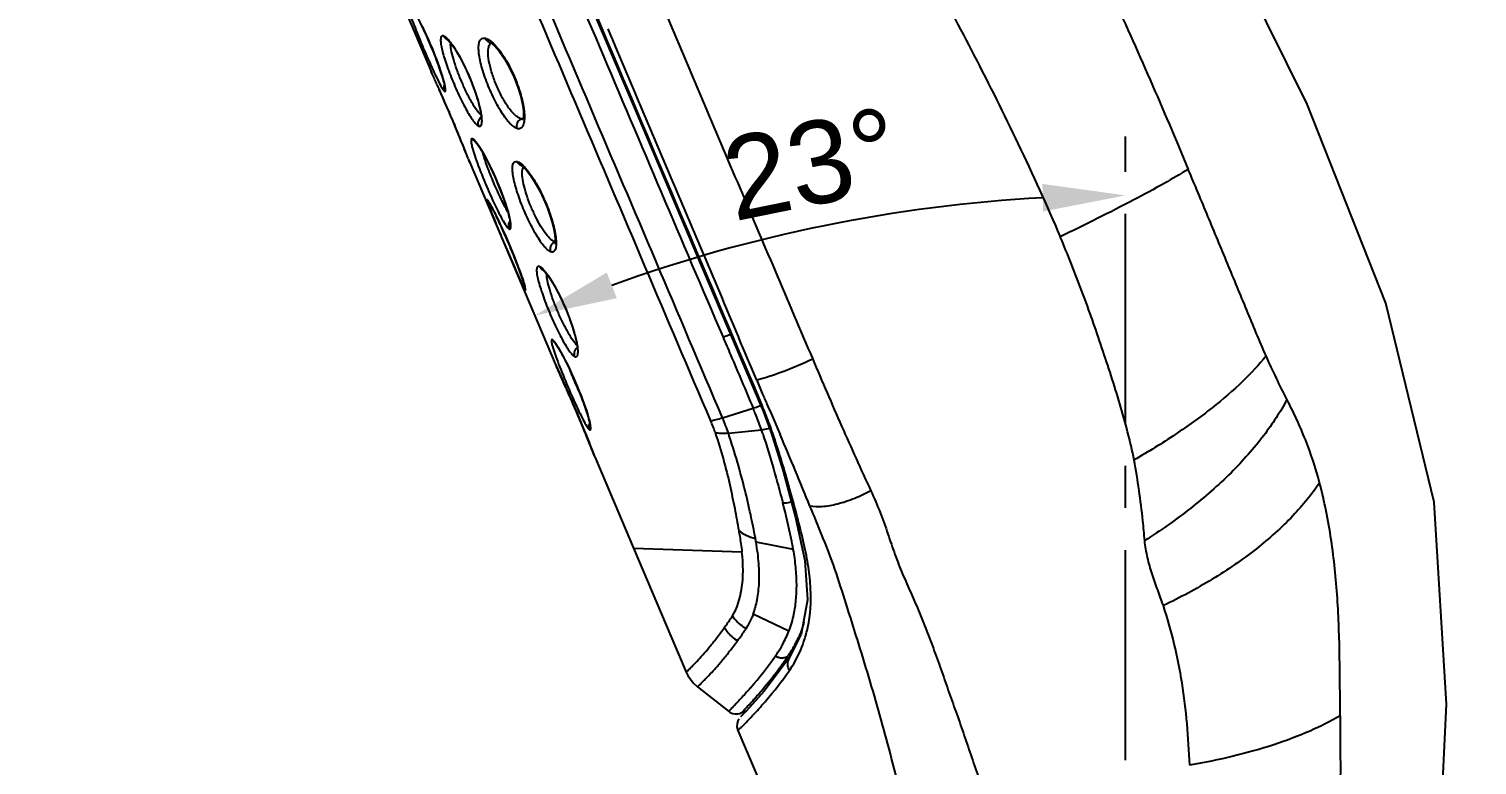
# Model space of a CAD drawing. Header units: millimetres. Extents: x 3631 to 3841, y 294 to 591.
# Drawn here: x 3674.02 to 3717.78, y 471.29 to 493.54 of the extents above; entities that cross this region are included whole.
import ezdxf

# ---------------------------------------------------------------- set-up
doc = ezdxf.new("R2010")
doc.units = ezdxf.units.MM
doc.header["$LTSCALE"] = 0.1
doc.linetypes.add('CENTERX2', pattern=[101.6, 63.5, -12.7, 12.7, -12.7])
doc.layers.add('CENTER', color=1, linetype='CENTERX2')
doc.layers.add('DIM', color=3, linetype='Continuous')
doc.styles.get("Standard").update_dxf_attribs({"font": 'arial.ttf'})
doc.dimstyles.new('ISO-25', dxfattribs={"dimtxt": 2.5, "dimasz": 2.5, "dimexe": 1.25, "dimexo": 0.625, "dimtad": 1, "dimlfac": 1.333333, "dimtxsty": 'Standard', "dimcen": 2.5, "dimadec": 0, "dimazin": 0, "dimtfac": 1, "dimtmove": 0, "dimatfit": 3, "dimfxl": 0, "dimarcsym": 0})

# ---------------------------------------------------------------- blocks, each defined once
blk = doc.blocks.new('*D76')
at = {"layer": 'Defpoints', "color": 0}
for p in [(3674.018, 520.889), (3707.156, 490.294), (3701.06, 488.102), (3692.287, 477.853), (3707.156, 369.842)]:
    blk.add_point(p, dxfattribs=at)
at = {"layer": 'DIM', "color": 0, "lineweight": -2}
blk.add_arc((3707.156, 442.825), 45.686, 93.1357, 109.8649, dxfattribs=at)
at = {"layer": 'DIM', "color": 0}
for points in [[(3704.645, 488.859), (3704.668, 488.026), (3707.156, 488.511)], [(3691.784, 485.404), (3691.479, 486.18), (3689.304, 484.879)]]:
    blk.add_solid(points, dxfattribs=at)
at = {"layer": 'DIM', "color": 0, "insert": (3697.668, 489.458), "char_height": 2.5, "attachment_point": 5, "rotation": 11.5003}
blk.add_mtext('23°', dxfattribs=at)

msp = doc.modelspace()

# ---------------------------------------------------------------- linework, layer by layer
at = {"color": 7, "linetype": 'Continuous'}
for p, q in [((3685.0473, 494.9058), (3686.172, 492.2555)), ((3686.6703, 493.209), (3686.6687, 493.2098)), ((3686.1925, 492.9729), (3686.1879, 492.9841)), ((3686.1721, 492.2557), (3686.1852, 492.227)), ((3686.2046, 492.1847), (3686.1721, 492.2557)), ((3686.4132, 491.7238), (3686.4213, 491.7056)), ((3686.5499, 491.4147), (3686.5679, 491.3734)), ((3686.7065, 491.0528), (3686.7183, 491.0254)), ((3686.8603, 490.69), (3686.8866, 490.6271)), ((3687.0111, 490.326), (3687.0172, 490.311)), ((3687.5229, 490.1153), (3687.5214, 490.1163)), ((3687.3027, 489.5971), (3687.3305, 489.5261)), ((3687.3315, 489.5236), (3687.32, 489.5531)), ((3687.3305, 489.5261), (3687.3315, 489.5236)), ((3687.3313, 489.5237), (3689.954, 483.3449)), ((3688.9103, 489.4009), (3688.9094, 489.4013)), ((3687.9149, 488.3096), (3687.8855, 488.36)), ((3687.9149, 488.3096), (3687.9149, 488.3096)), ((3687.9149, 488.3096), (3687.915, 488.3094)), ((3687.9325, 488.2828), (3687.9487, 488.2558)), ((3689.5631, 486.242), (3689.5616, 486.2428)), ((3694.3357, 486.3902), (3696.1473, 482.1285)), ((3689.8532, 484.139), (3689.8552, 484.1372)), ((3689.9112, 484.0556), (3689.9113, 484.0553)), ((3689.9113, 484.0556), (3689.9113, 484.0556)), ((3689.9542, 483.3449), (3689.9574, 483.3375)), ((3689.9867, 483.274), (3689.9542, 483.3449)), ((3689.9574, 483.3375), (3690.0497, 483.1359)), ((3690.0397, 483.1581), (3690.1496, 482.9154)), ((3690.5441, 482.0145), (3690.709, 481.622)), ((3694.9803, 481.7841), (3695.9011, 482.0774)), ((3696.1462, 482.1278), (3696.212, 481.9703)), ((3696.1473, 482.1285), (3696.1473, 482.1284)), ((3696.1792, 482.1416), (3696.1869, 482.1235)), ((3696.212, 481.9703), (3696.3728, 481.5524)), ((3690.6902, 481.6676), (3690.8257, 481.3389)), ((3690.7687, 481.4766), (3690.8413, 481.3001)), ((3690.9523, 481.435), (3690.9503, 481.4369)), ((3695.1572, 481.3223), (3696.1516, 481.4261)), ((3696.3728, 481.5524), (3696.4345, 481.3767)), ((3696.5665, 481.6373), (3696.6414, 481.4639)), ((3696.6414, 481.4639), (3696.7201, 481.2807)), ((3690.8257, 481.3389), (3690.9534, 481.0215)), ((3690.9575, 481.0122), (3690.9383, 481.0603)), ((3690.9413, 481.0524), (3691.0395, 480.8041)), ((3696.4347, 481.3764), (3696.4346, 481.3767)), ((3691.0309, 480.8263), (3691.1122, 480.6184)), ((3691.0739, 480.7166), (3691.0763, 480.7107)), ((3691.087, 480.6832), (3691.0763, 480.7107)), ((3691.1033, 480.6416), (3691.087, 480.6832)), ((3691.1145, 480.6127), (3691.1033, 480.6416)), ((3691.1152, 480.6111), (3691.1145, 480.6127)), ((3691.115, 480.6111), (3692.2867, 477.8526)), ((3697.1187, 477.8127), (3695.993, 478.0334)), ((3697.9713, 478.2707), (3697.9642, 478.2885)), ((3692.2867, 477.8526), (3695.565, 477.7393)), ((3697.5483, 476.2819), (3697.3586, 475.247)), ((3696.987, 475.3402), (3695.9054, 475.8523)), ((3697.3586, 475.247), (3696.9958, 474.5293)), ((3697.3026, 475.1363), (3697.2688, 475.1159)), ((3696.9966, 474.5304), (3696.2338, 473.5243)), ((3696.942, 474.5666), (3696.9427, 474.5677)), ((3696.9427, 474.5677), (3696.9509, 474.5795)), ((3697.0732, 474.6824), (3696.9886, 474.6347)), ((3696.9966, 474.5304), (3696.9958, 474.5293)), ((3694.2219, 473.6553), (3695.1585, 472.9162)), ((3696.2338, 473.5243), (3695.6996, 472.9262)), ((3695.8265, 473.6293), (3695.8152, 473.6163)), ((3695.9426, 473.2944), (3695.9545, 473.3078)), ((3695.4752, 472.6905), (3695.4419, 472.6286)), ((3695.6996, 472.9262), (3695.5265, 472.7521)), ((3695.6885, 472.9212), (3695.5265, 472.7521)), ((3695.5371, 472.8654), (3695.6881, 473.0175)), ((3695.5375, 472.8656), (3695.7112, 472.9392)), ((3695.7006, 472.9347), (3695.6885, 472.9212))]:
    msp.add_line(p, q, dxfattribs=at)
for points in [[(3717.7805, 383.7876), (3717.0169, 396.4177), (3716.4136, 408.0085), (3716.0206, 418.5208), (3715.7988, 428.1466), (3715.7055, 437.0164), (3715.7305, 445.2463), (3715.879, 452.9351), (3716.1607, 460.1134), (3716.5556, 466.822), (3716.8609, 473.1337), (3716.4887, 479.2401), (3715.0274, 485.2587), (3712.6505, 491.2726), (3709.5892, 497.4546), (3705.9649, 503.9032), (3701.8774, 510.6636), (3697.3504, 517.8175), (3692.3451, 525.4645), (3686.9695, 533.4926)], [(3690.1855, 496.1645), (3692.3143, 491.1446), (3694.3357, 486.3902)], [(3685.9079, 493.6069), (3685.966, 493.4842), (3686.0238, 493.3585), (3686.0805, 493.2314), (3686.1357, 493.1042), (3686.1889, 492.9781), (3686.2396, 492.8541), (3686.2875, 492.7335), (3686.3321, 492.6173), (3686.3734, 492.5062), (3686.4113, 492.4009), (3686.4457, 492.3018), (3686.4766, 492.2096), (3686.5038, 492.1246), (3686.5272, 492.0475), (3686.5469, 491.9786), (3686.5628, 491.9186), (3686.575, 491.8678), (3686.5835, 491.8269), (3686.5885, 491.7971), (3686.5905, 491.7799), (3686.5906, 491.7783)], [(3686.6703, 493.209), (3686.6774, 493.2028), (3686.7279, 493.153), (3686.7973, 493.0687), (3686.8766, 492.9573), (3686.9608, 492.8248), (3687.0466, 492.6762), (3687.1311, 492.5171), (3687.2127, 492.3521), (3687.2899, 492.1845), (3687.3617, 492.0173), (3687.4273, 491.8528), (3687.486, 491.693), (3687.5374, 491.5406), (3687.5813, 491.3976), (3687.6176, 491.2659), (3687.6462, 491.1472), (3687.6672, 491.043), (3687.6808, 490.9551), (3687.6875, 490.8852), (3687.6886, 490.8347), (3687.6883, 490.8266)], [(3687.9568, 493.1275), (3687.9763, 493.1182), (3688.08, 493.0387), (3688.2278, 492.875), (3688.3894, 492.6435), (3688.5453, 492.3685), (3688.6839, 492.0741), (3688.797, 491.7805), (3688.8798, 491.5057), (3688.9329, 491.2649), (3688.9589, 491.0683), (3688.9626, 490.9233), (3688.9518, 490.8326), (3688.9485, 490.8192)], [(3687.5188, 490.118), (3687.5445, 490.0905), (3687.5908, 490.0309), (3687.6509, 489.9426), (3687.7209, 489.8294), (3687.7971, 489.6958), (3687.8762, 489.5472), (3687.9556, 489.3891), (3688.0336, 489.2253), (3688.1088, 489.0594), (3688.1801, 488.8939), (3688.2466, 488.7314), (3688.3075, 488.5739), (3688.3623, 488.4238), (3688.4108, 488.2827), (3688.4529, 488.152), (3688.4883, 488.0331), (3688.517, 487.9272), (3688.5388, 487.8356), (3688.5539, 487.7601), (3688.5625, 487.7017), (3688.5654, 487.6641), (3688.5655, 487.6594)], [(3688.9103, 489.4009), (3688.9486, 489.3752), (3689.0512, 489.2744), (3689.1827, 489.1061), (3689.3213, 488.8907), (3689.4528, 488.6518), (3689.5718, 488.4046), (3689.6756, 488.1583), (3689.7622, 487.9188), (3689.8305, 487.6936), (3689.8798, 487.4918), (3689.9102, 487.3216), (3689.9232, 487.189), (3689.9228, 487.0986), (3689.916, 487.0511), (3689.9147, 487.0465)], [(3687.915, 488.3094), (3687.9208, 488.301), (3687.9325, 488.2828)], [(3687.9487, 488.2558), (3687.9688, 488.2207), (3687.9924, 488.1779)], [(3687.9924, 488.1779), (3688.0194, 488.1276), (3688.0497, 488.0696), (3688.0834, 488.0037), (3688.1205, 487.9294), (3688.1612, 487.8462), (3688.2054, 487.7541), (3688.2526, 487.6537), (3688.3023, 487.5462), (3688.3537, 487.4329), (3688.4062, 487.3153), (3688.459, 487.195), (3688.5113, 487.0736), (3688.5624, 486.9529), (3688.6116, 486.8345), (3688.6583, 486.7199), (3688.7022, 486.6102), (3688.7432, 486.5057), (3688.7814, 486.4067), (3688.8167, 486.3134), (3688.8491, 486.2261), (3688.8786, 486.1449), (3688.9051, 486.0701), (3688.9288, 486.0017), (3688.9495, 485.9401), (3688.9673, 485.8854), (3688.9821, 485.8379)], [(3689.5631, 486.242), (3689.5689, 486.2366), (3689.616, 486.19), (3689.6812, 486.1108), (3689.7561, 486.0061), (3689.8364, 485.8812), (3689.9187, 485.7407), (3690.0007, 485.5895), (3690.0804, 485.4319), (3690.1566, 485.2711), (3690.2283, 485.1098), (3690.2946, 484.9504), (3690.355, 484.7945), (3690.4088, 484.6443), (3690.4557, 484.502), (3690.4957, 484.3692), (3690.5287, 484.2475), (3690.5545, 484.1385), (3690.5732, 484.0434), (3690.5851, 483.964), (3690.5908, 483.9015), (3690.5914, 483.8575), (3690.5911, 483.851)], [(3688.9821, 485.8379), (3688.9939, 485.7977), (3689.0028, 485.7654), (3689.0087, 485.7417), (3689.0117, 485.7278), (3689.0119, 485.7266)], [(3689.9113, 484.0553), (3689.9309, 484.0317), (3689.9626, 483.9877), (3690.0036, 483.925), (3690.0521, 483.8454), (3690.1065, 483.7506), (3690.1653, 483.6427), (3690.2269, 483.5243), (3690.2901, 483.3979), (3690.3538, 483.2659), (3690.417, 483.1302), (3690.4791, 482.9926), (3690.5392, 482.855), (3690.5967, 482.7188), (3690.651, 482.5855), (3690.7017, 482.4566), (3690.7483, 482.3332), (3690.7909, 482.2163), (3690.8293, 482.1064), (3690.8634, 482.0044), (3690.8931, 481.9108), (3690.9183, 481.8263), (3690.939, 481.7516), (3690.9551, 481.6874), (3690.9667, 481.6342), (3690.9741, 481.5931), (3690.9775, 481.566), (3690.9778, 481.5625)], [(3690.1354, 482.9471), (3690.2746, 482.6353), (3690.4162, 482.3118), (3690.5642, 481.9666)], [(3690.2572, 482.6749), (3690.3966, 482.3575), (3690.5441, 482.0145)], [(3696.4347, 481.3764), (3696.8137, 480.1731), (3697.1863, 478.7718), (3697.4694, 477.4767), (3697.5483, 476.2819)], [(3692.2867, 477.8526), (3693.4184, 475.1871), (3693.8786, 474.1026)], [(3693.8786, 474.1026), (3693.932, 473.9941), (3694.0899, 473.7771), (3694.2219, 473.6553)], [(3695.1585, 472.9162), (3695.2051, 472.885), (3695.2831, 472.8516), (3695.3634, 472.8367), (3695.4404, 472.8392), (3695.508, 472.8545), (3695.5374, 472.8655)], [(3695.4419, 472.6286), (3695.418, 472.5422), (3695.4155, 472.4445), (3695.4421, 472.3364)], [(3695.4421, 472.3365), (3696.7187, 469.3322), (3698.1457, 464.6052), (3698.3508, 459.7505), (3698.3986, 454.6645), (3698.3813, 449.0838), (3698.3215, 442.9413), (3698.2112, 436.1565), (3698.0374, 428.5584), (3697.7891, 419.9295), (3697.4422, 409.9441), (3696.9372, 398.0936), (3696.1435, 383.7858)]]:
    msp.add_lwpolyline(points, dxfattribs=at)
for centre, radius, start, end in [((3686.5, 493.1874), 0.1537, 63.51613, 67.1011), ((3640.3808, 471.1371), 50.4264, 24.47047, 24.67007), ((3642.7291, 472.2187), 47.841, 24.04171, 24.45639), ((3642.2834, 472.0187), 48.3296, 21.36062, 24.04298), ((3643.0893, 472.3821), 47.4453, 23.64995, 24.03401), ((3686.6792, 491.7752), 0.1535, 223.5371, 224.9973), ((3641.2571, 471.5921), 49.4406, 23.17987, 23.5846), ((3640.5439, 471.2748), 50.2211, 22.74269, 23.15825), ((3642.5926, 472.1388), 47.9977, 22.26677, 22.65565), ((3687.6678, 490.732), 0.1369, 241.85756, 245.7713), ((3641.6981, 471.775), 48.9633, 21.5524, 22.24503), ((3702.4541, 495.5185), 16.2674, 201.25184, 201.51285), ((3688.2369, 488.6707), 1.0311, 44.60075, 47.33045), ((3687.6957, 488.2127), 0.241, 36.15856, 38.03634), ((3688.726, 487.5868), 0.2208, 177.08685, 201.74261), ((3689.9643, 487.2618), 0.1676, 252.60488, 255.67749), ((3689.3931, 486.2212), 0.1533, 62.49259, 65.78863), ((3682.5889, 483.8199), 6.7058, 18.13785, 18.89878), ((3689.2058, 485.7966), 0.2409, 212.84908, 214.75205), ((3690.5729, 483.7619), 0.1342, 241.09575, 244.77251), ((3643.3842, 461.8364), 51.2969, 24.50648, 24.70287), ((3646.2594, 463.1627), 48.1305, 24.0039, 24.48961), ((3646.6643, 463.342), 47.6877, 23.8822, 24.00494), ((3735.1837, 499.3813), 42.4886, 202.78649, 203.37044), ((3647.6045, 463.7588), 46.6592, 23.6064, 23.88174), ((3646.2157, 463.1513), 48.1751, 23.42613, 23.60698), ((3646.1235, 463.1121), 48.2752, 23.14014, 23.42533), ((3830.4, 540.4004), 146.1646, 203.324974, 203.463441), ((3644.3401, 462.3493), 50.215, 22.97816, 23.14078), ((3644.9387, 462.6019), 49.5652, 22.69803, 22.97943), ((3687.8053, 478.5798), 8.819, 23.05586, 23.36935), ((3687.8568, 478.6016), 8.7631, 21.82904, 23.05717), ((3688.256, 478.7595), 8.3338, 18.66154, 21.84171), ((3685.2307, 477.4551), 11.9094, 21.70829, 23.07868), ((3685.5895, 477.5992), 11.5227, 20.30894, 21.70274), ((3646.341, 463.188), 48.0454, 22.52077, 22.69846), ((3649.8946, 464.6599), 44.199, 22.22745, 22.52279), ((3691.1547, 481.5177), 0.2199, 177.3383, 202.21459), ((3689.9449, 479.7196), 5.0782, 18.60074, 22.85837), ((3689.3265, 479.3538), 6.154, 18.65554, 23.26112), ((3683.3812, 476.9548), 13.5314, 18.72098, 19.298), ((3685.9958, 477.7484), 11.0899, 19.16406, 20.31448), ((3686.4509, 477.9077), 10.6077, 18.87728, 19.15793), ((3648.8089, 464.2163), 45.3719, 22.06793, 22.22732), ((3649.1201, 464.3416), 45.0364, 21.79135, 22.06898), ((3649.3332, 464.4332), 44.8045, 21.30294, 21.71741), ((3591.9472, 436.4184), 113.9736, 22.002394, 23.179927), ((3685.3157, 476.2139), 10.8308, 9.67194, 10.285), ((3694.0728, 476.5458), 3.5029, 341.49147, 344.63336), ((3693.8359, 476.2406), 3.8021, 341.81982, 348.10877), ((3694.018, 476.1819), 3.6107, 330.76275, 340.92536), ((3694.124, 476.5904), 3.4659, 334.51749, 334.95301), ((3693.9866, 476.1927), 3.644, 340.92516, 341.7954), ((3686.3367, 481.8086), 12.5282, 319.24173, 324.81722), ((3693.1788, 476.9866), 4.1571, 324.79972, 327.30559), ((3693.4968, 476.7796), 3.7776, 327.34324, 328.57072), ((3686.4414, 481.7867), 12.7433, 323.92327, 325.48767), ((3693.2658, 477.1066), 4.4683, 325.5586, 325.9906), ((3693.357, 477.0451), 4.3584, 325.99067, 326.42897), ((3693.8907, 476.2545), 3.7573, 325.84987, 330.74399), ((3686.4865, 481.7531), 12.6871, 320.14063, 323.9261), ((3686.4321, 481.6694), 12.973, 319.43732, 324.55024), ((3686.3062, 481.9041), 12.9222, 319.16727, 320.13909), ((3685.349, 482.7439), 14.1957, 318.09989, 318.26692), ((3685.8137, 482.3316), 13.5744, 318.33603, 319.16129), ((3686.1684, 481.8943), 13.3196, 318.37444, 318.85693), ((3686.2716, 481.8042), 13.1826, 318.85699, 319.44596), ((3685.339, 482.6464), 14.4392, 316.04285, 317.21849), ((3685.864, 482.1657), 13.7274, 317.20266, 318.37182), ((3687.9596, 480.1191), 10.7985, 315.36617, 315.66852), ((3687.1949, 480.8661), 11.8675, 315.66879, 316.01054)]:
    msp.add_arc(centre, radius, start, end, dxfattribs=at)
for points, knots in [([(3686.3644, 530.4483), (3687.408, 528.7891), (3689.4848, 525.4639), (3692.548, 520.444), (3695.5624, 515.3946), (3698.5133, 510.3079), (3701.4028, 505.1859), (3703.7102, 500.8619), (3705.461, 497.3541), (3706.7078, 494.6912), (3707.9051, 492.006), (3708.6788, 490.2049), (3709.0526, 489.2992)], [0, 0, 0, 0, 0.1250035, 0.2500071, 0.3750109, 0.5000146, 0.625018, 0.7500179, 0.8125154, 0.8750077, 0.9375109, 1, 1, 1, 1]), ([(3705.1897, 487.2619), (3704.7874, 488.2114), (3703.9483, 490.0482), (3702.6257, 492.7059), (3701.2763, 495.2296), (3699.9062, 497.6661), (3698.5388, 500.078), (3696.7122, 503.309), (3694.403, 507.3564), (3691.5853, 512.1973), (3687.7642, 518.5931), (3684.8452, 523.3496), (3682.9004, 526.5119)], [0, 0, 0, 0, 0.0684987, 0.1340865, 0.1971674, 0.2585739, 0.3197659, 0.3813341, 0.5051202, 0.6292944, 0.7533997, 1, 1, 1, 1]), ([(3694.9802, 481.7841), (3694.3081, 483.3588), (3692.9829, 486.4931), (3690.9883, 491.1724), (3689.0148, 495.8286), (3685.0698, 505.1261), (3681.7747, 512.8704), (3679.1494, 519.0712)], [0, 0, 0, 0, 0.1267933, 0.2520182, 0.3767146, 0.5013137, 1, 1, 1, 1]), ([(3680.0864, 519.3263), (3681.3251, 516.3996), (3683.8077, 510.5484), (3687.5381, 501.7746), (3690.6421, 494.461), (3693.121, 488.6087), (3694.3657, 485.6849), (3694.993, 484.2253)], [0, 0, 0, 0, 0.2500067, 0.5000139, 0.7500165, 0.8750216, 1, 1, 1, 1]), ([(3680.345, 519.4354), (3682.9763, 513.2188), (3688.2684, 500.7934), (3693.53, 488.3552), (3696.1792, 482.1416)], [0, 0, 0, 0, 0.4998469, 1, 1, 1, 1]), ([(3694.6241, 481.6922), (3693.9579, 483.2523), (3692.6418, 486.3685), (3690.6537, 491.0284), (3688.6817, 495.68), (3686.0523, 501.8768), (3682.7618, 509.6215), (3680.1312, 515.8187), (3678.8184, 518.9189)], [0, 0, 0, 0, 0.1258326, 0.2509286, 0.3758051, 0.5006033, 0.7502619, 1, 1, 1, 1]), ([(3685.486, 494.1193), (3685.5121, 494.0374), (3685.577, 493.8546), (3685.7369, 493.4396), (3685.9672, 492.8857), (3686.2043, 492.3475), (3686.3814, 491.9801), (3686.4593, 491.8325), (3686.4956, 491.7717)], [0, 0, 0, 0, 0.1008987, 0.2273973, 0.5216011, 0.8043759, 0.9169361, 1, 1, 1, 1]), ([(3686.1879, 492.9841), (3686.08, 493.2435), (3685.9177, 493.604), (3685.6972, 494.0277), (3685.5975, 494.1977), (3685.5514, 494.2665)], [0, 0, 0, 0, 0.5880193, 0.8266741, 1, 1, 1, 1]), ([(3693.1608, 494.2489), (3693.915, 492.4686), (3695.048, 489.7951), (3696.5653, 486.2336), (3697.3225, 484.4499), (3697.7045, 483.5608)], [0, 0, 0, 0, 0.4994445, 0.7500325, 1, 1, 1, 1]), ([(3686.556, 493.329), (3686.5464, 493.3328), (3686.5278, 493.3381), (3686.4882, 493.33), (3686.4665, 493.2871), (3686.4593, 493.2372), (3686.458, 493.1573), (3686.4751, 493.0311), (3686.5157, 492.8509), (3686.578, 492.6369), (3686.6589, 492.3965), (3686.7551, 492.1389), (3686.863, 491.8741), (3686.9784, 491.6122), (3687.0966, 491.3637), (3687.213, 491.1383), (3687.3237, 490.945), (3687.4248, 490.7903), (3687.5127, 490.6799), (3687.5721, 490.6247), (3687.6005, 490.6096)], [0, 0, 0, 0, 0.0101723, 0.0185046, 0.0373985, 0.0512655, 0.0687594, 0.1150133, 0.1758032, 0.2494137, 0.3331933, 0.4240107, 0.5186048, 0.613179, 0.7041265, 0.7880053, 0.8615184, 0.9221859, 0.9685466, 1, 1, 1, 1]), ([(3686.6687, 493.2098), (3686.6442, 493.222), (3686.6011, 493.255), (3686.5737, 493.3014), (3686.5647, 493.325)], [0, 0, 0, 0, 0.5204581, 1, 1, 1, 1]), ([(3686.6765, 493.2329), (3686.6575, 493.2529), (3686.6227, 493.2866), (3686.5833, 493.3155), (3686.5647, 493.325)], [0, 0, 0, 0, 0.5691437, 1, 1, 1, 1]), ([(3686.7324, 493.1696), (3686.7276, 493.1753), (3686.7095, 493.1969), (3686.6907, 493.2179), (3686.6765, 493.2329)], [0, 0, 0, 0, 0.2651102, 1, 1, 1, 1]), ([(3688.7684, 490.532), (3688.7324, 490.5445), (3688.6542, 490.5899), (3688.5422, 490.6947), (3688.4211, 490.8424), (3688.2424, 491.1063), (3688.0316, 491.5015), (3687.8507, 491.9284), (3687.7338, 492.2789), (3687.6672, 492.5222), (3687.6233, 492.7407), (3687.6036, 492.9274), (3687.6096, 493.0771), (3687.6384, 493.1893), (3687.7027, 493.263), (3687.7616, 493.2699), (3687.7884, 493.2672)], [0, 0, 0, 0, 0.0361812, 0.0841702, 0.1447487, 0.2167038, 0.3858727, 0.5680143, 0.6552576, 0.7357335, 0.8067553, 0.8662254, 0.9131139, 0.9481114, 0.9744072, 1, 1, 1, 1]), ([(3687.9548, 493.1281), (3687.9227, 493.1376), (3687.8645, 493.1728), (3687.8299, 493.2302), (3687.8196, 493.2597)], [0, 0, 0, 0, 0.51797, 1, 1, 1, 1]), ([(3687.8222, 493.2599), (3687.834, 493.256), (3687.8874, 493.235), (3687.936, 493.2032), (3687.9715, 493.1757)], [0, 0, 0, 0, 0.2163514, 1, 1, 1, 1]), ([(3696.0106, 482.9255), (3695.6393, 483.8039), (3694.9049, 485.5709), (3693.7834, 488.2191), (3692.6537, 490.8779), (3691.8989, 492.6531), (3691.5208, 493.5427)], [0, 0, 0, 0, 0.2481807, 0.4979973, 0.7484157, 1, 1, 1, 1]), ([(3686.5663, 491.9192), (3686.5248, 492.0759), (3686.4073, 492.4303), (3686.2732, 492.7782), (3686.1925, 492.9729)], [0, 0, 0, 0, 0.4348045, 1, 1, 1, 1]), ([(3686.8194, 493.0553), (3686.812, 493.0658), (3686.784, 493.1046), (3686.7547, 493.1425), (3686.7324, 493.1696)], [0, 0, 0, 0, 0.2676393, 1, 1, 1, 1]), ([(3687.6839, 490.9412), (3687.662, 490.9595), (3687.6169, 491.0059), (3687.5197, 491.1295), (3687.3911, 491.3364), (3687.2374, 491.6319), (3687.0857, 491.9656), (3686.9509, 492.3063), (3686.8454, 492.6237), (3686.7786, 492.8876), (3686.7588, 493.0465), (3686.7635, 493.111)], [0, 0, 0, 0, 0.0358458, 0.0809874, 0.1972857, 0.3411353, 0.499282, 0.6575331, 0.8012852, 0.9188299, 1, 1, 1, 1]), ([(3687.6995, 490.9032), (3687.69, 490.977), (3687.6587, 491.1395), (3687.5615, 491.5052), (3687.3848, 491.999), (3687.1264, 492.5574), (3686.925, 492.9067), (3686.8194, 493.0553)], [0, 0, 0, 0, 0.0954455, 0.2117492, 0.4848631, 0.7663704, 1, 1, 1, 1]), ([(3688.898, 490.8248), (3688.8719, 490.831), (3688.8162, 490.8555), (3688.6975, 490.9405), (3688.5434, 491.1121), (3688.3665, 491.381), (3688.1984, 491.7071), (3688.0545, 492.0576), (3687.951, 492.3997), (3687.895, 492.6994), (3687.8926, 492.8845), (3687.9069, 492.9618)], [0, 0, 0, 0, 0.0329271, 0.0733731, 0.1781932, 0.3128449, 0.467084, 0.6267959, 0.7764524, 0.9037838, 1, 1, 1, 1]), ([(3687.9069, 492.9618), (3687.91, 492.9785), (3687.923, 493.0344), (3687.9497, 493.0895), (3687.9795, 493.1173)], [0, 0, 0, 0, 0.2950099, 1, 1, 1, 1]), ([(3687.9715, 493.1757), (3687.9851, 493.1652), (3688.0443, 493.1162), (3688.0979, 493.0607), (3688.1374, 493.0159)], [0, 0, 0, 0, 0.2229961, 1, 1, 1, 1]), ([(3688.1374, 493.0159), (3688.2564, 492.881), (3688.4773, 492.5502), (3688.7415, 492.0055), (3688.9027, 491.5137), (3688.9753, 491.1436), (3688.991, 490.9767), (3688.992, 490.9003)], [0, 0, 0, 0, 0.2331857, 0.5116972, 0.7834212, 0.9009437, 1, 1, 1, 1]), ([(3686.5694, 491.6668), (3686.5747, 491.6615), (3686.5826, 491.6525), (3686.6023, 491.6502), (3686.6096, 491.6702), (3686.6102, 491.7125), (3686.5966, 491.7995), (3686.5784, 491.8738), (3686.5663, 491.9192)], [0, 0, 0, 0, 0.0730087, 0.1142344, 0.1630298, 0.2482612, 0.5424443, 1, 1, 1, 1]), ([(3686.4956, 491.7717), (3686.5082, 491.7506), (3686.5302, 491.7154), (3686.555, 491.6818), (3686.5667, 491.6696)], [0, 0, 0, 0, 0.5918068, 1, 1, 1, 1]), ([(3686.5777, 491.8522), (3686.5627, 491.8226), (3686.5463, 491.759), (3686.558, 491.6947), (3686.5694, 491.6668)], [0, 0, 0, 0, 0.5237055, 1, 1, 1, 1]), ([(3687.6089, 490.7905), (3687.5948, 490.7615), (3687.5794, 490.6996), (3687.5899, 490.637), (3687.6005, 490.6096)], [0, 0, 0, 0, 0.5239361, 1, 1, 1, 1]), ([(3687.6088, 490.6055), (3687.6182, 490.6014), (3687.6366, 490.5956), (3687.677, 490.6048), (3687.6986, 490.6501), (3687.7078, 490.7025), (3687.7121, 490.7863), (3687.7058, 490.8543), (3687.6995, 490.9032)], [0, 0, 0, 0, 0.0834665, 0.1529973, 0.3195878, 0.4427571, 0.5968735, 1, 1, 1, 1]), ([(3687.6855, 490.88), (3687.6777, 490.8746), (3687.6466, 490.8501), (3687.622, 490.8175), (3687.6089, 490.7905)], [0, 0, 0, 0, 0.2416536, 1, 1, 1, 1]), ([(3688.8259, 490.7788), (3688.7926, 490.7472), (3688.7461, 490.6648), (3688.7514, 490.571), (3688.7657, 490.5306)], [0, 0, 0, 0, 0.5166774, 1, 1, 1, 1]), ([(3688.992, 490.9003), (3688.9927, 490.8439), (3688.9879, 490.7448), (3688.9563, 490.6184), (3688.8923, 490.5325), (3688.8288, 490.5214), (3688.8011, 490.5246)], [0, 0, 0, 0, 0.3585187, 0.6269122, 0.8227928, 1, 1, 1, 1]), ([(3688.898, 490.8248), (3688.8917, 490.8223), (3688.8655, 490.8107), (3688.8417, 490.7938), (3688.8259, 490.7788)], [0, 0, 0, 0, 0.2368178, 1, 1, 1, 1]), ([(3688.8982, 490.8247), (3688.9028, 490.8236), (3688.9202, 490.8201), (3688.9382, 490.8189), (3688.9513, 490.8198)], [0, 0, 0, 0, 0.2628498, 1, 1, 1, 1]), ([(3687.4442, 490.2137), (3687.4367, 490.219), (3687.4236, 490.2277), (3687.3897, 490.2282), (3687.3797, 490.1851), (3687.3809, 490.1427), (3687.3868, 490.0902), (3687.3989, 490.0275), (3687.4098, 489.9817), (3687.4162, 489.9569)], [0, 0, 0, 0, 0.0855546, 0.1434296, 0.2818241, 0.4031336, 0.5633382, 0.7625601, 1, 1, 1, 1]), ([(3687.5302, 490.1254), (3687.5153, 490.1441), (3687.4886, 490.1755), (3687.4584, 490.204), (3687.4442, 490.2137)], [0, 0, 0, 0, 0.5817338, 1, 1, 1, 1]), ([(3687.5214, 490.1163), (3687.5123, 490.1226), (3687.4797, 490.1489), (3687.4555, 490.1852), (3687.4442, 490.2137)], [0, 0, 0, 0, 0.2653048, 1, 1, 1, 1]), ([(3687.4162, 489.9569), (3687.4376, 489.8737), (3687.4951, 489.6882), (3687.6455, 489.2679), (3687.8737, 488.7092), (3688.1184, 488.1699), (3688.3087, 487.8055), (3688.395, 487.6608), (3688.4362, 487.6024)], [0, 0, 0, 0, 0.100242, 0.2263552, 0.5205904, 0.8038281, 0.9166104, 1, 1, 1, 1]), ([(3687.6636, 489.9322), (3687.6517, 489.9513), (3687.6096, 490.0173), (3687.565, 490.0818), (3687.5302, 490.1254)], [0, 0, 0, 0, 0.2877217, 1, 1, 1, 1]), ([(3688.5593, 487.7669), (3688.5445, 487.8392), (3688.5038, 487.9989), (3688.3921, 488.3613), (3688.2064, 488.8549), (3687.951, 489.4191), (3687.7605, 489.7768), (3687.6636, 489.9322)], [0, 0, 0, 0, 0.0941466, 0.2100933, 0.4838038, 0.7663632, 1, 1, 1, 1]), ([(3688.4928, 488.0167), (3688.4175, 488.1412), (3688.2691, 488.4318), (3688.0612, 488.8929), (3687.874, 489.3631), (3687.7679, 489.6719), (3687.7303, 489.8128)], [0, 0, 0, 0, 0.2233717, 0.4998922, 0.7761232, 1, 1, 1, 1]), ([(3689.7832, 486.8076), (3689.7504, 486.8215), (3689.6799, 486.8711), (3689.5783, 486.979), (3689.4657, 487.13), (3689.2962, 487.3985), (3689.1354, 487.7107), (3688.9835, 488.0494), (3688.8773, 488.314), (3688.7861, 488.5724), (3688.7127, 488.8142), (3688.6601, 489.0308), (3688.6309, 489.2145), (3688.6254, 489.3447), (3688.6366, 489.4274), (3688.6528, 489.4832), (3688.6938, 489.5387), (3688.7464, 489.5398), (3688.7691, 489.535)], [0, 0, 0, 0, 0.03422, 0.081541, 0.1422892, 0.2150021, 0.3867154, 0.4794123, 0.5720091, 0.6608519, 0.7428218, 0.814996, 0.8750058, 0.9214942, 0.9397175, 0.9548172, 0.9777264, 1, 1, 1, 1]), ([(3688.9094, 489.4013), (3688.8804, 489.4122), (3688.8288, 489.4468), (3688.7971, 489.4995), (3688.7872, 489.5264)], [0, 0, 0, 0, 0.5195536, 1, 1, 1, 1]), ([(3688.7903, 489.5284), (3688.8016, 489.5238), (3688.8547, 489.4979), (3688.9014, 489.4605), (3688.9358, 489.4288)], [0, 0, 0, 0, 0.2069172, 1, 1, 1, 1]), ([(3688.9265, 489.2535), (3688.9277, 489.2649), (3688.9333, 489.3041), (3688.9445, 489.3432), (3688.9586, 489.3676)], [0, 0, 0, 0, 0.2892717, 1, 1, 1, 1]), ([(3688.9711, 489.3947), (3688.9798, 489.3859), (3689.0169, 489.3471), (3689.0517, 489.3062), (3689.0775, 489.2741)], [0, 0, 0, 0, 0.2314189, 1, 1, 1, 1]), ([(3689.0775, 489.2741), (3689.1908, 489.1332), (3689.4034, 488.7944), (3689.6659, 488.2442), (3689.8357, 487.7518), (3689.9206, 487.3834), (3689.9438, 487.218), (3689.9488, 487.1425)], [0, 0, 0, 0, 0.233145, 0.5127878, 0.7852325, 0.9023773, 1, 1, 1, 1]), ([(3709.0526, 489.2992), (3708.8133, 489.1517), (3708.2702, 488.8372), (3706.988, 488.1444), (3705.9339, 487.6215), (3705.1856, 487.2624)], [0, 0, 0, 0, 0.192891, 0.4304772, 1, 1, 1, 1]), ([(3711.4069, 483.6595), (3711.204, 484.118), (3710.8197, 485.0527), (3710.2353, 486.4591), (3709.6514, 487.8795), (3709.2528, 488.8257), (3709.0526, 489.2992)], [0, 0, 0, 0, 0.2461213, 0.4960081, 0.7476417, 1, 1, 1, 1]), ([(3689.7897, 487.1804), (3689.7365, 487.2276), (3689.6293, 487.3527), (3689.4797, 487.5797), (3689.3298, 487.8587), (3689.1888, 488.167), (3689.0696, 488.4811), (3688.981, 488.7769), (3688.9287, 489.0314), (3688.9194, 489.1876), (3688.9265, 489.2535)], [0, 0, 0, 0, 0.0933704, 0.2145763, 0.356454, 0.5084029, 0.6591499, 0.796869, 0.912958, 1, 1, 1, 1]), ([(3687.8855, 488.36), (3687.8823, 488.3642), (3687.8779, 488.3696), (3687.8718, 488.375), (3687.8686, 488.377), (3687.8655, 488.3773), (3687.8625, 488.3736), (3687.8632, 488.3645), (3687.8652, 488.3497), (3687.8707, 488.3281), (3687.8789, 488.3004), (3687.8856, 488.2798), (3687.8894, 488.2684)], [0, 0, 0, 0, 0.112221, 0.1494561, 0.1752367, 0.1925203, 0.2093634, 0.2696161, 0.3776751, 0.5355033, 0.7430939, 1, 1, 1, 1]), ([(3687.8894, 488.2684), (3687.9118, 488.2018), (3687.9732, 488.0413), (3688.1358, 487.639), (3688.3822, 487.0552), (3688.634, 486.4637), (3688.8202, 486.0403), (3688.9004, 485.8652), (3688.9364, 485.7916)], [0, 0, 0, 0, 0.0784048, 0.1916109, 0.484019, 0.7852351, 0.9085958, 1, 1, 1, 1]), ([(3687.9561, 488.2469), (3687.9495, 488.2585), (3687.9286, 488.2947), (3687.9071, 488.3308), (3687.8902, 488.3537)], [0, 0, 0, 0, 0.3182097, 1, 1, 1, 1]), ([(3688.1052, 487.962), (3688.0911, 487.9903), (3688.043, 488.0861), (3687.9933, 488.1811), (3687.9561, 488.2469)], [0, 0, 0, 0, 0.2946673, 1, 1, 1, 1]), ([(3688.9331, 485.9919), (3688.8826, 486.1398), (3688.7619, 486.466), (3688.5588, 486.9702), (3688.3358, 487.48), (3688.1805, 487.8105), (3688.1052, 487.962)], [0, 0, 0, 0, 0.2193622, 0.4877584, 0.7626293, 1, 1, 1, 1]), ([(3688.4362, 487.6024), (3688.4508, 487.5817), (3688.4767, 487.5473), (3688.5066, 487.5157), (3688.5209, 487.505)], [0, 0, 0, 0, 0.5860585, 1, 1, 1, 1]), ([(3688.5555, 487.7296), (3688.548, 487.7203), (3688.5212, 487.6811), (3688.5073, 487.6333), (3688.5055, 487.598)], [0, 0, 0, 0, 0.2528322, 1, 1, 1, 1]), ([(3688.5209, 487.505), (3688.5279, 487.4998), (3688.5403, 487.4914), (3688.5637, 487.4914), (3688.5779, 487.5108), (3688.5838, 487.5393), (3688.5855, 487.5796), (3688.58, 487.6572), (3688.5688, 487.7209), (3688.5593, 487.7669)], [0, 0, 0, 0, 0.0800033, 0.1355676, 0.1948597, 0.2820503, 0.4050205, 0.5656952, 1, 1, 1, 1]), ([(3689.9141, 487.1019), (3689.8883, 487.0922), (3689.8375, 487.0612), (3689.8021, 487.0132), (3689.7889, 486.9858)], [0, 0, 0, 0, 0.4754772, 1, 1, 1, 1]), ([(3689.9141, 487.1019), (3689.9042, 487.105), (3689.8586, 487.1239), (3689.8188, 487.1546), (3689.7897, 487.1804)], [0, 0, 0, 0, 0.2093436, 1, 1, 1, 1]), ([(3689.9488, 487.1425), (3689.9523, 487.0892), (3689.9537, 487.0144), (3689.9402, 486.923), (3689.9223, 486.8614), (3689.8895, 486.8113), (3689.8403, 486.7955), (3689.8159, 486.798), (3689.8038, 486.8009)], [0, 0, 0, 0, 0.3760521, 0.5245528, 0.647787, 0.8315641, 0.9118787, 1, 1, 1, 1]), ([(3707.4213, 480.5087), (3707.3042, 481.0819), (3706.9983, 482.2209), (3706.4506, 483.9084), (3705.8616, 485.5974), (3705.4172, 486.7078), (3705.1864, 487.2605)], [0, 0, 0, 0, 0.2464855, 0.4961701, 0.7476606, 1, 1, 1, 1]), ([(3689.7889, 486.9858), (3689.775, 486.9568), (3689.7599, 486.8953), (3689.7698, 486.8331), (3689.78, 486.8057)], [0, 0, 0, 0, 0.5239814, 1, 1, 1, 1]), ([(3689.453, 486.3596), (3689.4436, 486.3638), (3689.4256, 486.37), (3689.3864, 486.3639), (3689.3657, 486.3211), (3689.3596, 486.2723), (3689.3596, 486.1929), (3689.3782, 486.0673), (3689.4205, 485.8876), (3689.4843, 485.6739), (3689.5664, 485.4338), (3689.6637, 485.1763), (3689.7724, 484.9115), (3689.8883, 484.6496), (3690.0067, 484.401), (3690.1231, 484.1753), (3690.2335, 483.9815), (3690.3341, 483.8263), (3690.4213, 483.7154), (3690.4801, 483.6597), (3690.5081, 483.6443)], [0, 0, 0, 0, 0.0101675, 0.0182635, 0.0364997, 0.0501824, 0.0675522, 0.1136742, 0.1744816, 0.2482074, 0.3321468, 0.4231358, 0.517889, 0.6126089, 0.7037009, 0.7877314, 0.8613999, 0.9222098, 0.9686375, 1, 1, 1, 1]), ([(3689.5697, 486.2642), (3689.5512, 486.284), (3689.5174, 486.3175), (3689.479, 486.3463), (3689.4609, 486.3557)], [0, 0, 0, 0, 0.5713169, 1, 1, 1, 1]), ([(3689.5616, 486.2428), (3689.5379, 486.2551), (3689.4964, 486.2876), (3689.4698, 486.3328), (3689.4609, 486.3557)], [0, 0, 0, 0, 0.5203864, 1, 1, 1, 1]), ([(3689.6261, 486.1989), (3689.6213, 486.2049), (3689.603, 486.2271), (3689.5841, 486.2487), (3689.5697, 486.2642)], [0, 0, 0, 0, 0.2657722, 1, 1, 1, 1]), ([(3689.7113, 486.0856), (3689.704, 486.0959), (3689.6765, 486.1344), (3689.6479, 486.172), (3689.6261, 486.1989)], [0, 0, 0, 0, 0.2674171, 1, 1, 1, 1]), ([(3688.9364, 485.7916), (3688.9431, 485.7779), (3688.9644, 485.7354), (3688.986, 485.6929), (3689.0035, 485.6659)], [0, 0, 0, 0, 0.3219959, 1, 1, 1, 1]), ([(3689.008, 485.6593), (3689.0101, 485.6562), (3689.0139, 485.651), (3689.0193, 485.6454), (3689.0238, 485.6418), (3689.0284, 485.6436), (3689.0293, 485.6493), (3689.0296, 485.6617), (3689.0223, 485.7035), (3688.9999, 485.787), (3688.9763, 485.862), (3688.9614, 485.9074)], [0, 0, 0, 0, 0.0374912, 0.0636254, 0.0794866, 0.089912, 0.1057763, 0.1318088, 0.2173089, 0.5224879, 1, 1, 1, 1]), ([(3688.9945, 485.7817), (3688.9926, 485.7708), (3688.9883, 485.7296), (3688.9963, 485.6873), (3689.008, 485.6593)], [0, 0, 0, 0, 0.2660781, 1, 1, 1, 1]), ([(3690.5831, 483.985), (3690.535, 484.0285), (3690.4377, 484.1533), (3690.2964, 484.3822), (3690.1458, 484.6736), (3689.9967, 485.0005), (3689.8632, 485.3341), (3689.7569, 485.6459), (3689.687, 485.9075), (3689.6632, 486.0656), (3689.6647, 486.131)], [0, 0, 0, 0, 0.0824739, 0.1991447, 0.342146, 0.4987927, 0.6556272, 0.7987367, 0.9168896, 1, 1, 1, 1]), ([(3690.6012, 483.9334), (3690.5909, 484.0071), (3690.5581, 484.1693), (3690.4577, 484.5345), (3690.2778, 485.0279), (3690.0174, 485.5863), (3689.8161, 485.9363), (3689.7113, 486.0856)], [0, 0, 0, 0, 0.0952612, 0.2115437, 0.4847891, 0.7663423, 1, 1, 1, 1]), ([(3689.8519, 484.1384), (3689.8472, 484.1424), (3689.8389, 484.1486), (3689.826, 484.1544), (3689.8143, 484.151), (3689.8086, 484.1391), (3689.8065, 484.1225), (3689.8073, 484.0997), (3689.811, 484.0706), (3689.8151, 484.0492), (3689.8175, 484.0374)], [0, 0, 0, 0, 0.1187124, 0.1998081, 0.26002, 0.3316633, 0.4364881, 0.5816017, 0.7692158, 1, 1, 1, 1]), ([(3689.8175, 484.0374), (3689.8198, 484.0266), (3689.8315, 483.9758), (3689.846, 483.9257), (3689.858, 483.8863)], [0, 0, 0, 0, 0.2113626, 1, 1, 1, 1]), ([(3689.9113, 484.0556), (3689.9044, 484.0615), (3689.8799, 484.0853), (3689.8613, 484.1151), (3689.8519, 484.1384)], [0, 0, 0, 0, 0.2634448, 1, 1, 1, 1]), ([(3689.9351, 484.0375), (3689.9207, 484.0581), (3689.8954, 484.0925), (3689.8671, 484.125), (3689.8539, 484.1367)], [0, 0, 0, 0, 0.587408, 1, 1, 1, 1]), ([(3690.9588, 481.6903), (3690.9376, 481.7741), (3690.8822, 481.9606), (3690.7372, 482.3823), (3690.5114, 482.9403), (3690.2601, 483.4748), (3690.0641, 483.8352), (3689.9761, 483.9788), (3689.9351, 484.0375)], [0, 0, 0, 0, 0.1009317, 0.2270873, 0.5208508, 0.8035231, 0.9164118, 1, 1, 1, 1]), ([(3694.993, 484.2253), (3695.0097, 484.2318), (3695.0848, 484.2613), (3695.1594, 484.2924), (3695.2171, 484.3172)], [0, 0, 0, 0, 0.2217527, 1, 1, 1, 1]), ([(3694.993, 484.2253), (3695.0689, 484.0461), (3695.3735, 483.3312), (3695.6781, 482.6162), (3695.9011, 482.0781)], [0, 0, 0, 0, 0.2504895, 1, 1, 1, 1]), ([(3689.858, 483.8863), (3689.8832, 483.804), (3689.9467, 483.6205), (3690.1049, 483.2041), (3690.3353, 482.649), (3690.5748, 482.1107), (3690.7559, 481.7442), (3690.8363, 481.5975), (3690.874, 481.5373)], [0, 0, 0, 0, 0.1007949, 0.2272549, 0.5214918, 0.8042944, 0.9168707, 1, 1, 1, 1]), ([(3690.5161, 483.8257), (3690.502, 483.7966), (3690.4867, 483.7344), (3690.4975, 483.6717), (3690.5081, 483.6443)], [0, 0, 0, 0, 0.5240699, 1, 1, 1, 1]), ([(3690.5158, 483.6404), (3690.525, 483.6361), (3690.5429, 483.6299), (3690.5828, 483.638), (3690.6035, 483.6829), (3690.6118, 483.7343), (3690.615, 483.8175), (3690.608, 483.8849), (3690.6012, 483.9334)], [0, 0, 0, 0, 0.0838181, 0.1524847, 0.3166852, 0.4396196, 0.5941527, 1, 1, 1, 1]), ([(3690.5881, 483.912), (3690.5807, 483.9067), (3690.5516, 483.8827), (3690.5286, 483.8514), (3690.5161, 483.8257)], [0, 0, 0, 0, 0.2424279, 1, 1, 1, 1]), ([(3711.4069, 483.6595), (3711.1918, 483.3886), (3710.6712, 482.8371), (3709.7478, 482.0454), (3708.6453, 481.2558), (3707.8409, 480.7589), (3707.4197, 480.5169)], [0, 0, 0, 0, 0.2034089, 0.4444442, 0.7143944, 1, 1, 1, 1]), ([(3712.0338, 482.348), (3711.9284, 482.5623), (3711.7105, 482.9951), (3711.5058, 483.4345), (3711.4069, 483.6595)], [0, 0, 0, 0, 0.4928916, 1, 1, 1, 1]), ([(3690.3281, 483.3177), (3690.392, 483.1529), (3690.5262, 482.8256), (3690.6694, 482.5021), (3690.7443, 482.3419)], [0, 0, 0, 0, 0.4999608, 1, 1, 1, 1]), ([(3697.704, 483.5606), (3697.3862, 483.4149), (3696.9242, 483.2202), (3696.3552, 483.0201), (3696.1117, 482.9465), (3696.0111, 482.9256)], [0, 0, 0, 0, 0.5793853, 0.8297552, 1, 1, 1, 1]), ([(3697.704, 483.5606), (3697.9916, 482.8832), (3698.5619, 481.5497), (3699.1635, 480.23), (3699.4609, 479.5805)], [0, 0, 0, 0, 0.507434, 1, 1, 1, 1]), ([(3712.0338, 482.348), (3711.8364, 481.963), (3711.3211, 481.18), (3710.3362, 480.0736), (3709.121, 479.0168), (3708.2134, 478.3781), (3707.7377, 478.0784)], [0, 0, 0, 0, 0.2121364, 0.4568411, 0.7243452, 1, 1, 1, 1]), ([(3713.0207, 479.8268), (3712.9016, 480.2693), (3712.6911, 480.9204), (3712.333, 481.7511), (3712.1333, 482.1498), (3712.0338, 482.348)], [0, 0, 0, 0, 0.5068932, 0.754766, 1, 1, 1, 1]), ([(3695.9011, 482.0781), (3695.9192, 482.084), (3695.9987, 482.1113), (3696.0767, 482.1429), (3696.1363, 482.1692)], [0, 0, 0, 0, 0.2261903, 1, 1, 1, 1]), ([(3696.1473, 482.1284), (3696.1492, 482.1241), (3696.1655, 482.1204), (3696.178, 482.1222), (3696.1869, 482.1235)], [0, 0, 0, 0, 0.3396684, 1, 1, 1, 1]), ([(3690.874, 481.5373), (3690.8872, 481.5163), (3690.9104, 481.4813), (3690.9367, 481.4482), (3690.9492, 481.4364)], [0, 0, 0, 0, 0.5898756, 1, 1, 1, 1]), ([(3690.9511, 481.4345), (3690.9569, 481.4292), (3690.9661, 481.4204), (3690.9869, 481.4188), (3690.9962, 481.4386), (3690.998, 481.4652), (3690.9959, 481.505), (3690.9847, 481.5816), (3690.9703, 481.6446), (3690.9588, 481.6903)], [0, 0, 0, 0, 0.0748373, 0.1202418, 0.1718547, 0.2573444, 0.3826488, 0.5485264, 1, 1, 1, 1]), ([(3694.9803, 481.7841), (3694.9124, 481.762), (3694.7951, 481.7267), (3694.6753, 481.6984), (3694.6245, 481.6918)], [0, 0, 0, 0, 0.5818628, 1, 1, 1, 1]), ([(3696.1516, 481.4261), (3696.1712, 481.4278), (3696.2557, 481.4391), (3696.3385, 481.4616), (3696.4003, 481.4837)], [0, 0, 0, 0, 0.2300892, 1, 1, 1, 1]), ([(3694.7578, 481.3399), (3694.8443, 481.0694), (3695.0088, 480.547), (3695.1991, 479.7801), (3695.3448, 479.0634), (3695.4286, 478.6031), (3695.4683, 478.381)], [0, 0, 0, 0, 0.2796855, 0.5392239, 0.7778244, 1, 1, 1, 1]), ([(3695.1578, 481.3229), (3695.0827, 481.315), (3694.9487, 481.3086), (3694.8138, 481.3231), (3694.7578, 481.3399)], [0, 0, 0, 0, 0.5637214, 1, 1, 1, 1]), ([(3695.9727, 478.1476), (3695.9292, 478.3852), (3695.8278, 478.8777), (3695.6513, 479.6453), (3695.4285, 480.468), (3695.2514, 481.0316), (3695.1578, 481.3229)], [0, 0, 0, 0, 0.2208293, 0.459768, 0.7202271, 1, 1, 1, 1]), ([(3696.1966, 481.2978), (3696.3176, 480.9408), (3696.5235, 480.2497), (3696.7145, 479.5547), (3696.8006, 479.2217)], [0, 0, 0, 0, 0.5228806, 1, 1, 1, 1]), ([(3696.4881, 481.3398), (3696.4817, 481.3413), (3696.461, 481.3474), (3696.4397, 481.3618), (3696.4347, 481.3764)], [0, 0, 0, 0, 0.300022, 1, 1, 1, 1]), ([(3697.5564, 475.4572), (3697.6367, 475.8363), (3697.6729, 476.4519), (3697.5814, 477.2941), (3697.4388, 477.9982), (3697.2476, 478.752), (3697.0349, 479.567), (3696.7847, 480.4384), (3696.5926, 481.0343), (3696.4881, 481.3398)], [0, 0, 0, 0, 0.1926748, 0.3022427, 0.4208115, 0.5493826, 0.6888547, 0.8395051, 1, 1, 1, 1]), ([(3707.7377, 478.0784), (3707.7222, 478.2776), (3707.6465, 479.0913), (3707.5275, 479.9007), (3707.4213, 480.5087)], [0, 0, 0, 0, 0.2445865, 1, 1, 1, 1]), ([(3713.0207, 479.8268), (3712.785, 479.4686), (3712.1916, 478.7536), (3711.0964, 477.7751), (3709.7759, 476.8741), (3708.8053, 476.3512), (3708.3002, 476.1119)], [0, 0, 0, 0, 0.2118703, 0.4562764, 0.7237884, 1, 1, 1, 1]), ([(3713.6465, 472.7858), (3713.6395, 473.3765), (3713.6383, 474.5602), (3713.5784, 476.3354), (3713.4024, 478.1002), (3713.1705, 479.2591), (3713.0207, 479.8268)], [0, 0, 0, 0, 0.2500566, 0.5009964, 0.7515006, 1, 1, 1, 1]), ([(3696.8006, 479.2217), (3696.8207, 479.219), (3696.9079, 479.2136), (3696.9963, 479.2289), (3697.0593, 479.2512)], [0, 0, 0, 0, 0.2331302, 1, 1, 1, 1]), ([(3697.1174, 477.8097), (3697.098, 477.9214), (3697.0072, 478.395), (3696.8911, 478.8633), (3696.8009, 479.2209)], [0, 0, 0, 0, 0.2350525, 1, 1, 1, 1]), ([(3699.4621, 479.5812), (3699.3044, 479.4939), (3698.9741, 479.3398), (3698.4772, 479.1699), (3698.0206, 479.0907), (3697.7368, 479.092), (3697.6199, 479.1181)], [0, 0, 0, 0, 0.2804148, 0.5656419, 0.813838, 1, 1, 1, 1]), ([(3699.4609, 479.5805), (3699.5606, 479.3633), (3699.7471, 478.9338), (3699.9752, 478.2864), (3700.1796, 477.6604), (3700.4168, 477.064), (3700.6776, 476.4814), (3700.935, 475.8894), (3701.1776, 475.281), (3701.4101, 474.6595), (3701.6355, 474.0274), (3701.8567, 473.3864), (3702.0911, 472.7432), (3702.315, 472.0894), (3702.5389, 471.4287), (3702.7693, 470.7631), (3702.9807, 470.0844), (3703.1282, 469.6317), (3703.2014, 469.4041)], [0, 0, 0, 0, 0.0661005, 0.1293785, 0.1897581, 0.2481841, 0.3067736, 0.3662869, 0.426699, 0.4878934, 0.5497842, 0.6123032, 0.6753978, 0.7391086, 0.8034234, 0.8683321, 0.9338788, 1, 1, 1, 1]), ([(3697.9642, 478.2885), (3697.9372, 478.3558), (3697.8253, 478.6335), (3697.7101, 478.9099), (3697.6199, 479.1181)], [0, 0, 0, 0, 0.2421165, 1, 1, 1, 1]), ([(3695.4683, 478.381), (3695.5352, 478.3218), (3695.697, 478.2223), (3695.877, 478.1659), (3695.9727, 478.1476)], [0, 0, 0, 0, 0.4783485, 1, 1, 1, 1]), ([(3695.4683, 478.381), (3695.4782, 478.3254), (3695.515, 478.1121), (3695.5467, 477.8978), (3695.5644, 477.7387)], [0, 0, 0, 0, 0.2609088, 1, 1, 1, 1]), ([(3695.9053, 475.8523), (3695.9567, 475.9942), (3696.039, 476.307), (3696.0985, 476.821), (3696.0853, 477.4069), (3696.0287, 477.8171), (3695.9925, 478.0336)], [0, 0, 0, 0, 0.205239, 0.4377621, 0.7015418, 1, 1, 1, 1]), ([(3700.6287, 469.2177), (3700.4517, 470.0274), (3700.073, 471.6171), (3699.5227, 473.5668), (3699.0594, 475.0723), (3698.7175, 476.1549), (3698.3823, 477.2262), (3698.1121, 477.9194), (3697.9713, 478.2707)], [0, 0, 0, 0, 0.2633384, 0.5190309, 0.6434864, 0.7637815, 0.8797558, 1, 1, 1, 1]), ([(3708.3014, 476.1124), (3708.2424, 476.2714), (3708.1302, 476.5912), (3707.9593, 477.071), (3707.8118, 477.5642), (3707.7569, 477.9054), (3707.7377, 478.0784)], [0, 0, 0, 0, 0.2480323, 0.495953, 0.7453871, 1, 1, 1, 1]), ([(3695.2771, 475.8015), (3695.4244, 476.0415), (3695.6231, 476.6931), (3695.6076, 477.3615), (3695.5645, 477.7388)], [0, 0, 0, 0, 0.4257902, 1, 1, 1, 1]), ([(3696.9862, 475.3436), (3697.0497, 475.5073), (3697.1396, 475.8175), (3697.2075, 476.293), (3697.2269, 476.768), (3697.1993, 477.2797), (3697.1488, 477.6297), (3697.1176, 477.8097)], [0, 0, 0, 0, 0.2107468, 0.3856433, 0.5757758, 0.7806906, 1, 1, 1, 1]), ([(3695.0358, 475.4458), (3695.056, 475.4738), (3695.1399, 475.5896), (3695.2217, 475.7071), (3695.2784, 475.7995)], [0, 0, 0, 0, 0.2413854, 1, 1, 1, 1]), ([(3695.2772, 475.8015), (3695.303, 475.7623), (3695.4171, 475.6114), (3695.5672, 475.4878), (3695.6914, 475.4188)], [0, 0, 0, 0, 0.2480448, 1, 1, 1, 1]), ([(3695.9054, 475.8523), (3695.8905, 475.8121), (3695.8519, 475.7155), (3695.7799, 475.5709), (3695.7218, 475.4676), (3695.6922, 475.4183)], [0, 0, 0, 0, 0.2656445, 0.6439265, 1, 1, 1, 1]), ([(3709.0959, 471.2922), (3709.0785, 471.7096), (3709.0277, 472.5373), (3708.8398, 474.1604), (3708.5492, 475.3474), (3708.3014, 476.1124)], [0, 0, 0, 0, 0.2558115, 0.5075727, 1, 1, 1, 1]), ([(3693.8786, 474.1026), (3693.8785, 474.102), (3693.8819, 474.1058), (3693.8846, 474.107), (3693.8925, 474.114), (3693.9067, 474.126), (3693.9318, 474.1493), (3693.9683, 474.1851), (3694.0148, 474.2321), (3694.0709, 474.2894), (3694.1364, 474.357), (3694.2413, 474.4679), (3694.3911, 474.6339), (3694.5903, 474.8655), (3694.8118, 475.1402), (3694.9614, 475.3413), (3695.0388, 475.4489)], [0, 0, 0, 0, 0.0010106, 0.0040567, 0.0091497, 0.0163037, 0.0368627, 0.0658072, 0.1029582, 0.1480785, 0.2009958, 0.2616159, 0.4054342, 0.5776991, 0.7765673, 1, 1, 1, 1]), ([(3695.0356, 475.4465), (3695.0598, 475.4065), (3695.1677, 475.2518), (3695.3125, 475.123), (3695.4336, 475.0498)], [0, 0, 0, 0, 0.2485962, 1, 1, 1, 1]), ([(3695.4336, 475.0498), (3695.4548, 475.0786), (3695.5439, 475.1994), (3695.631, 475.3218), (3695.6928, 475.418)], [0, 0, 0, 0, 0.2384076, 1, 1, 1, 1]), ([(3696.7202, 474.8098), (3696.7448, 474.85), (3696.8453, 475.0217), (3696.9309, 475.2023), (3696.9858, 475.3439)], [0, 0, 0, 0, 0.2370411, 1, 1, 1, 1]), ([(3697.2688, 475.1159), (3697.2804, 475.141), (3697.3267, 475.2451), (3697.3671, 475.3519), (3697.3945, 475.4338)], [0, 0, 0, 0, 0.2426167, 1, 1, 1, 1]), ([(3694.222, 473.6553), (3694.2225, 473.6548), (3694.2249, 473.6581), (3694.2287, 473.6607), (3694.2356, 473.6684), (3694.2448, 473.6777), (3694.2569, 473.6901), (3694.2782, 473.7118), (3694.3119, 473.7453), (3694.3607, 473.7928), (3694.4198, 473.8508), (3694.4887, 473.9198), (3694.5991, 474.0336), (3694.7564, 474.2045), (3694.9626, 474.4461), (3695.1939, 474.7311), (3695.3522, 474.9384), (3695.4339, 475.0496)], [0, 0, 0, 0, 0.0010876, 0.0042248, 0.0094261, 0.0166845, 0.0259909, 0.0373362, 0.0661105, 0.1029442, 0.1477699, 0.2005215, 0.2610866, 0.4047872, 0.5771281, 0.7761884, 1, 1, 1, 1]), ([(3696.9883, 474.6351), (3697.0116, 474.6701), (3697.1079, 474.8199), (3697.1942, 474.9764), (3697.2527, 475.0993)], [0, 0, 0, 0, 0.2359602, 1, 1, 1, 1]), ([(3696.5762, 474.5901), (3696.5854, 474.5846), (3696.6243, 474.5637), (3696.6666, 474.5493), (3696.6992, 474.5426)], [0, 0, 0, 0, 0.2447882, 1, 1, 1, 1]), ([(3696.6992, 474.5426), (3696.7424, 474.5336), (3696.8305, 474.5309), (3696.9141, 474.5588), (3696.9507, 474.5794)], [0, 0, 0, 0, 0.5127434, 1, 1, 1, 1]), ([(3696.9958, 474.5293), (3696.958, 474.4732), (3696.919, 474.3346), (3696.9642, 474.2008), (3697.0001, 474.1453)], [0, 0, 0, 0, 0.5057305, 1, 1, 1, 1]), ([(3695.8152, 473.6163), (3695.7675, 473.5611), (3695.6769, 473.4581), (3695.5478, 473.3159), (3695.4357, 473.1955), (3695.3532, 473.1091), (3695.2965, 473.051), (3695.2614, 473.0155), (3695.2313, 472.9855), (3695.2063, 472.9609), (3695.1867, 472.942), (3695.1736, 472.9294), (3695.1659, 472.9226), (3695.1621, 472.9188), (3695.16, 472.9176), (3695.1588, 472.916), (3695.1585, 472.9162)], [0, 0, 0, 0, 0.2279875, 0.4284036, 0.5999809, 0.7419636, 0.8016424, 0.8536632, 0.8979375, 0.9343767, 0.9628909, 0.9833902, 0.9906061, 0.9957849, 0.9989166, 1, 1, 1, 1]), ([(3695.6881, 473.0175), (3695.7041, 473.0343), (3695.7807, 473.1154), (3695.856, 473.1978), (3695.915, 473.2636)], [0, 0, 0, 0, 0.2080085, 1, 1, 1, 1]), ([(3713.6413, 472.7827), (3713.3493, 472.609), (3712.695, 472.2835), (3711.612, 471.8773), (3710.3941, 471.5391), (3709.5369, 471.3661), (3709.0958, 471.2924)], [0, 0, 0, 0, 0.2120046, 0.4547515, 0.7209228, 1, 1, 1, 1]), ([(3713.6415, 472.7837), (3713.653, 471.6737), (3713.6482, 469.4844), (3713.6182, 467.2956), (3713.5994, 466.2167)], [0, 0, 0, 0, 0.5070948, 1, 1, 1, 1]), ([(3695.6439, 472.5324), (3695.6154, 472.5035), (3695.5754, 472.4633), (3695.5254, 472.4145), (3695.4969, 472.3868), (3695.4743, 472.366), (3695.4583, 472.3495), (3695.4477, 472.3427), (3695.4437, 472.3363), (3695.4421, 472.3364)], [0, 0, 0, 0, 0.4330631, 0.6044213, 0.7453112, 0.8555242, 0.9348491, 0.9830735, 1, 1, 1, 1])]:
    msp.add_open_spline(points, degree=3, knots=knots, dxfattribs=at)
for points in [[(3687.7884, 493.2672), (3687.7999, 493.2657), (3687.8112, 493.2632), (3687.8222, 493.2599)], [(3688.8011, 490.5246), (3688.7901, 490.5261), (3688.7791, 490.5287), (3688.7684, 490.532)], [(3688.7691, 489.535), (3688.7763, 489.5333), (3688.7834, 489.531), (3688.7903, 489.5284)], [(3689.8038, 486.8009), (3689.7968, 486.8026), (3689.7899, 486.8049), (3689.7832, 486.8076)], [(3696.3211, 482.203), (3696.4029, 482.0144), (3696.485, 481.826), (3696.5665, 481.6373)], [(3690.9653, 481.6312), (3690.9473, 481.6001), (3690.9367, 481.5637), (3690.935, 481.5279)]]:
    msp.add_open_spline(points, degree=3, dxfattribs=at)
at = {"layer": 'CENTER'}
msp.add_line((3707.1555, 369.8425), (3707.1555, 490.2939), dxfattribs=at)

# ---------------------------------------------------------------- dimensions: what is measured, and where the dimension line sits
at = {"layer": 'DIM'}
dim = msp.add_angular_dim_2l(base=(3701.0605, 488.1023), line1=((3707.1555, 369.8425), (3707.1555, 490.2939)), line2=((3692.2867, 477.8526), (3674.0183, 520.889)), dimstyle='ISO-25', dxfattribs=at)
dim.commit()
dim.dimension.update_dxf_attribs({"geometry": '*D76', "text_midpoint": (3697.6677, 489.4576)})

doc.saveas('drawing.dxf')
